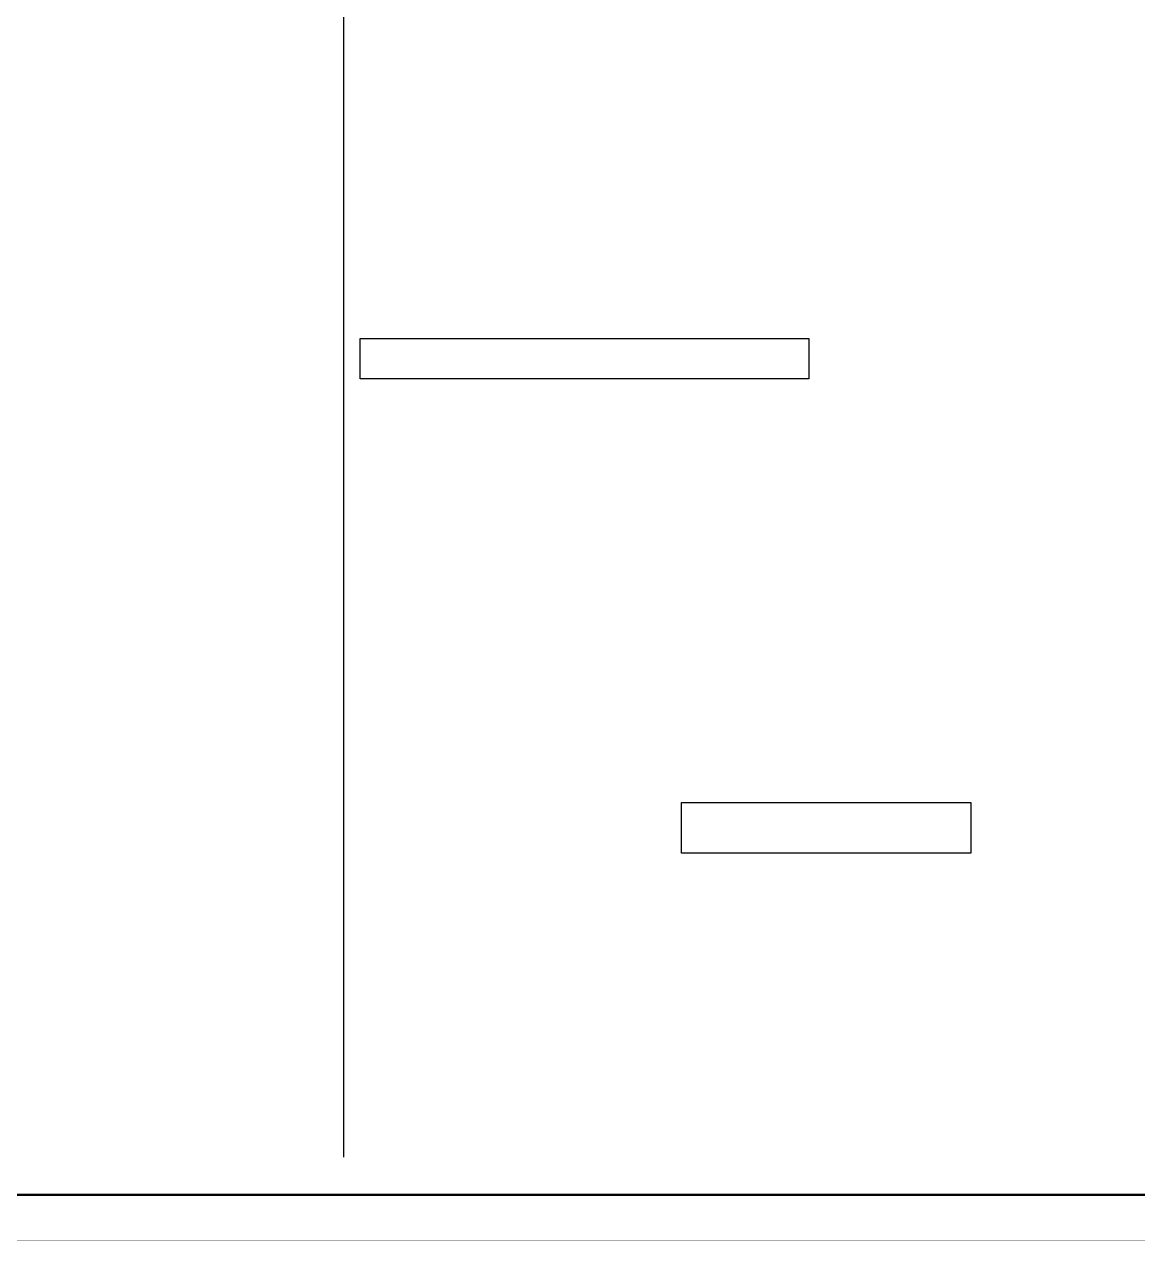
# Model space of a CAD drawing. Extents: x 332286 to 1463507, y -720758 to 86974.
# Drawn here: x 735118 to 759513, y -578725 to -552069 of the extents above; entities that cross this region are included whole.
import ezdxf

# ---------------------------------------------------------------- set-up
doc = ezdxf.new("R2010")
doc.units = 0
doc.header["$LTSCALE"] = 1000
doc.header["$MEASUREMENT"] = 0
doc.layers.get('0').update_dxf_attribs({"linetype": 'CONTINUOUS'})
doc.layers.get('Defpoints').update_dxf_attribs({"linetype": 'CONTINUOUS'})
doc.layers.add('SHEET_LINE', color=6, linetype='CONTINUOUS')

msp = doc.modelspace()

# ---------------------------------------------------------------- linework, layer by layer
for points in [[(742476.3, -558957.4), (752310.5, -558957.4), (752310.5, -559839.6), (742476.3, -559839.6)], [(749514.8, -569121.5), (755859, -569121.5), (755859, -570235.1), (749514.8, -570235.1)]]:
    msp.add_lwpolyline(points, close=True)
at = {"layer": 'Defpoints'}
msp.add_line((742113, -524092.8), (742113, -576893.4), dxfattribs=at)
at = {"layer": 'SHEET_LINE'}
for points, const_width in [([(678805.8, -578722.5), (783905.8, -578722.5), (783905.8, -519322.5), (678805.8, -519322.5)], 5), ([(776405.8, -520322.5), (681305.8, -520322.5), (681305.8, -577722.5), (776405.8, -577722.5)], 50)]:
    msp.add_lwpolyline(points, close=True, dxfattribs=dict(at, const_width=const_width))

doc.saveas('drawing.dxf')
